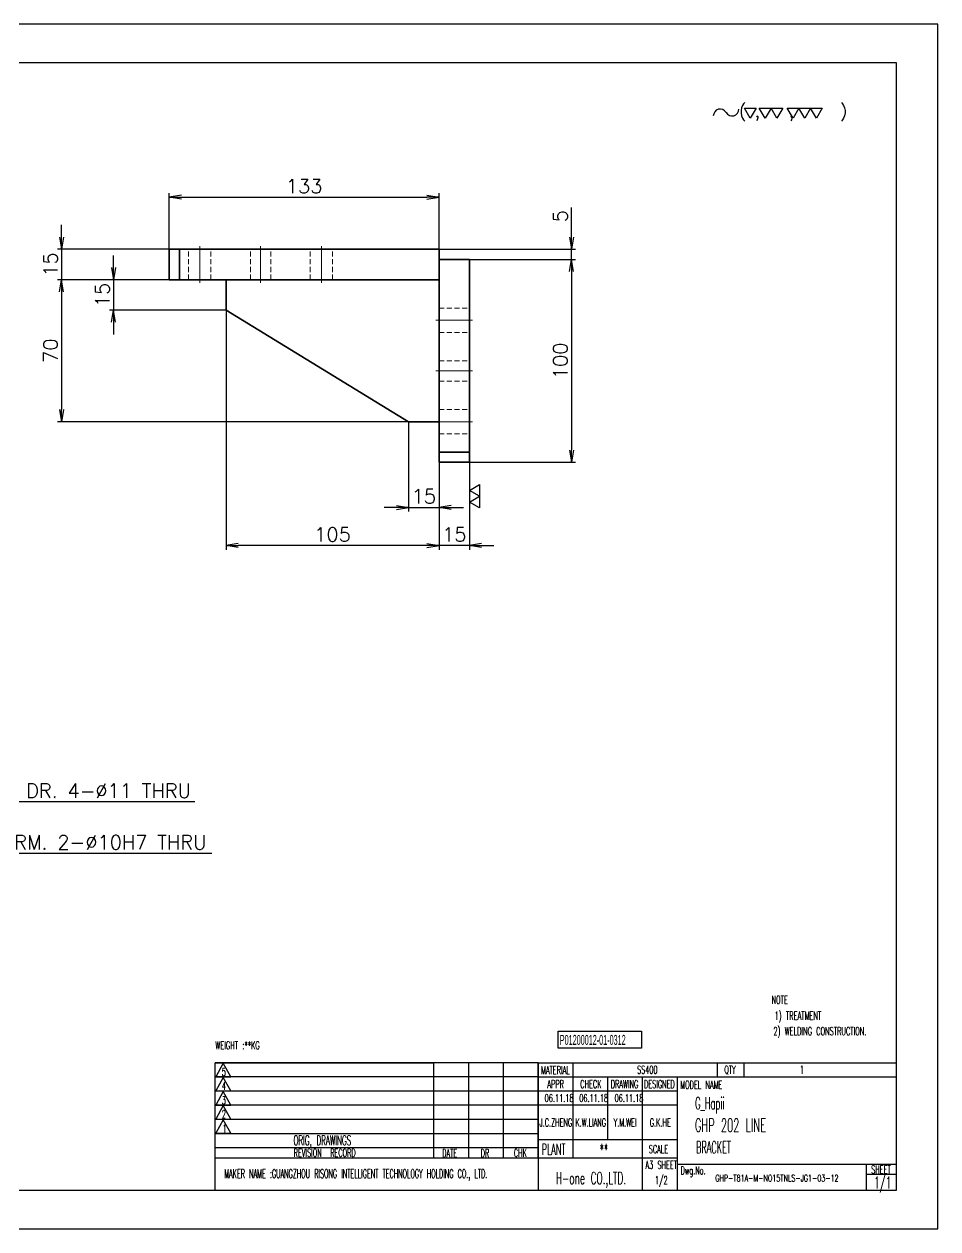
# Model space of a CAD drawing. Header units: millimetres. Extents: x 7914 to 16415, y -883 to 305.
# Drawn here: x 15235 to 15685, y -882 to -288 of the extents above; entities that cross this region are included whole.
import ezdxf
from ezdxf.enums import TextEntityAlignment as Align

# ---------------------------------------------------------------- set-up
doc = ezdxf.new("R2010")
doc.units = ezdxf.units.MM
doc.linetypes.add('CENTER-HOKUTO', pattern=[23, 20, -1, 1, -1])
doc.linetypes.add('HIDDEN-HOKUTO', pattern=[3.8, 2.5, -1.3])
doc.layers.add('AM_7', color=2, linetype='CENTER-HOKUTO', lineweight=30)
doc.layers.add('AM_HID', color=1, linetype='HIDDEN-HOKUTO', lineweight=25)
doc.layers.add('title_frame', color=7, linetype='Continuous')
doc.layers.add('word_dim', color=253, linetype='Continuous')
doc.styles.add('MX_NOTE_STANDARD', font='txt.shx', dxfattribs={"bigfont": 'bigfont.shx'})
doc.styles.get("Standard").update_dxf_attribs({"font": 'romans.shx', "bigfont": 'bigfont.shx'})
doc.dimstyles.new('RS1-2', dxfattribs={"dimscale": 2, "dimtxt": 3.5, "dimasz": 3, "dimexe": 1, "dimexo": 0, "dimgap": 1, "dimtad": 3, "dimdsep": 46, "dimtxsty": 'Standard', "dimblk1": 'OPEN', "dimblk2": 'OPEN', "dimsah": 1, "dimcen": 0, "dimclrd": 256, "dimclre": 256, "dimclrt": 3, "dimadec": 0, "dimazin": 0, "dimtfac": 1, "dimtmove": 0, "dimatfit": 3, "dimldrblk": 'OPEN', "dimfxl": 0, "dimtolj": 1, "dimtzin": 0, "dimarcsym": 0})

# ---------------------------------------------------------------- blocks, each defined once
blk = doc.blocks.new('A$C404331B6')
at = {"layer": 'title_frame'}
for p, q in [((0, -31.5), (0, 0)), ((0, 0), (53.9, 0)), ((79.62, 0), (0, 0)), ((53.9, -23.5), (53.9, 0)), ((62.48, -23.5), (62.48, 0)), ((62.48, -23.5), (62.48, 0)), ((71.05, -23.5), (71.05, 0)), ((71.05, -23.5), (71.05, 0)), ((79.62, 0), (79.62, -31.5)), ((79.62, 0), (167.83, 0)), ((88.2, -23.5), (88.2, 0)), ((123.73, 0), (123.73, -3.5)), ((130.3, 0), (130.3, -3.5)), ((1.98, -0.12), (0.1, -3.45)), ((3.86, -3.45), (1.98, -0.12)), ((53.9, -3.5), (0, -3.5)), ((79.62, -3.5), (0, -3.5)), ((0.1, -3.45), (3.86, -3.45)), ((1.98, -3.6), (0.1, -6.92)), ((3.86, -6.92), (1.98, -3.6)), ((79.62, -3.5), (167.83, -3.5)), ((96.78, -18.9), (96.78, -3.5)), ((105.35, -31.5), (105.35, -3.5)), ((113.92, -31.5), (113.92, -3.5)), ((53.9, -7), (0, -7)), ((79.62, -7), (0, -7)), ((0.1, -6.92), (3.86, -6.92)), ((1.98, -7.13), (0.1, -10.45)), ((3.86, -10.45), (1.98, -7.13)), ((113.92, -7), (79.62, -7)), ((53.9, -10.5), (0, -10.5)), ((79.62, -10.5), (0, -10.5)), ((0.1, -10.45), (3.86, -10.45)), ((1.98, -10.54), (0.1, -13.87)), ((3.86, -13.87), (1.98, -10.54)), ((113.92, -10.5), (79.62, -10.5)), ((53.9, -14), (0, -14)), ((79.62, -14), (0, -14)), ((0.1, -13.87), (3.86, -13.87)), ((1.98, -14.07), (0.1, -17.4)), ((3.86, -17.4), (1.98, -14.07)), ((53.9, -17.5), (0, -17.5)), ((79.62, -17.5), (0, -17.5)), ((0.1, -17.4), (3.86, -17.4)), ((79.62, -18.9), (113.92, -18.9)), ((53.9, -21), (0, -21)), ((79.62, -21), (0, -21)), ((79.62, -23.5), (0, -23.5)), ((113.92, -23.5), (79.62, -23.5)), ((113.92, -25), (167.83, -25)), ((160.48, -25), (160.48, -31.5)), ((160.48, -27.5), (167.83, -27.5)), ((167.83, -31.5), (0, -31.5))]:
    blk.add_line(p, q, dxfattribs=at)
at = {"layer": 'title_frame', "color": 3, "style": 'MX_NOTE_STANDARD', "width": 0.5341}
for s, height, p in [('5', 1.92, (1.59, -3.22)), ('MATERIAL', 1.973, (80.3, -2.79)), ('QTY', 1.973, (125.5, -2.7)), ('4', 1.92, (1.59, -6.7)), ('APPR', 1.973, (81.89, -6.26)), ('CHECK', 1.973, (89.99, -6.26)), ('DRAWING', 1.973, (97.51, -6.26)), ('DESIGNED', 1.973, (105.7, -6.26)), ('MODEL NAME', 1.973, (114.63, -6.41)), ('3', 1.92, (1.59, -10.23)), ('2', 1.92, (1.59, -13.64)), ('1', 1.92, (1.78, -17.17)), ('ORIG, DRAWINGS', 2.4112, (19.27, -20.34)), ('PLANT', 2.74, (80.46, -22.73)), ('SCALE', 1.973, (106.88, -22.28)), ('REVISION  RECORD', 1.9728, (19.32, -23.18)), ('DATE', 1.973, (55.94, -23.26)), ('DR', 1.973, (65.43, -23.27)), ('CHK', 1.973, (73.61, -23.23)), ('MAKER NAME :GUANGZHOU RISONG INTELLIGENT TECHNOLOGY HOLDING CO., LTD.', 2.16, (2.22, -28.43)), ('Dwg.No.', 1.973, (114.71, -27.52)), ('SHEET', 1.973, (161.71, -27.29))]:
    blk.add_text(s, height=height, dxfattribs=at).set_placement(p)
blk = doc.blocks.new('shiage0')
at = {"layer": 'word_dim', "color": 3, "linetype": 'Continuous'}
for centre, start, end in [((1.69, 0), 30, 180), ((4.61, 1.69), 210, 0)]:
    blk.add_arc(centre, 1.69, start, end, dxfattribs=at)
blk = doc.blocks.new('10')
at = {"layer": 'title_frame', "color": 3, "linetype": 'Continuous'}
for points in [[(9.63, 2.65), (8.18, 5.15), (11.07, 5.15)], [(13.31, 2.65), (11.86, 5.15), (17.64, 5.15), (16.2, 2.65), (14.75, 5.15)], [(20.17, 2.65), (18.73, 5.15), (27.4, 5.15), (25.95, 2.65), (24.51, 5.15), (23.06, 2.65), (21.62, 5.15)]]:
    blk.add_lwpolyline(points, close=True, dxfattribs=at)
blk.add_blockref('shiage0', (0.52, 3.24), dxfattribs=at)
blk.add_text('( ,   ,     )', height=3, dxfattribs=at).set_placement((6.84, 2.97))
blk = doc.blocks.new('_Open')
at = {"color": 0, "lineweight": -2}
for p, q in [((-1, 0.167), (0, 0)), ((-1, -0.167), (0, 0)), ((0, 0), (-1, 0))]:
    blk.add_line(p, q, dxfattribs=at)
blk = doc.blocks.new('*D219')
at = {"layer": 'DEFPOINTS', "color": 0, "linetype": 'Continuous', "ltscale": 2}
for p in [(15454.18, -404.13), (15454.18, -504.13), (15504.49, -504.13)]:
    blk.add_point(p, dxfattribs=at)
at = {"layer": 'word_dim', "linetype": 'Continuous', "lineweight": -2, "ltscale": 2}
for p, q in [((15454.18, -404.13), (15506.49, -404.13)), ((15504.49, -410.13), (15504.49, -498.13)), ((15454.18, -504.13), (15506.49, -504.13))]:
    blk.add_line(p, q, dxfattribs=at)
at = {"layer": 'word_dim', "linetype": 'Continuous', "lineweight": -2, "ltscale": 2, "xscale": 6, "yscale": 6, "zscale": 6}
for p, rotation in [((15504.49, -404.13), 90), ((15504.49, -504.13), 270)]:
    blk.add_blockref('_Open', p, dxfattribs=dict(at, rotation=rotation))
at = {"layer": 'word_dim', "color": 3, "linetype": 'Continuous', "ltscale": 2, "insert": (15498.99, -454.13), "char_height": 7, "attachment_point": 5, "rotation": 90}
blk.add_mtext('\\A1;100', dxfattribs=at)
blk = doc.blocks.new('*D220')
at = {"layer": 'DEFPOINTS', "color": 0, "linetype": 'Continuous', "ltscale": 2}
for p in [(15439.18, -504.13), (15454.18, -504.13), (15439.18, -545.23)]:
    blk.add_point(p, dxfattribs=at)
at = {"layer": 'word_dim', "linetype": 'Continuous', "lineweight": -2, "ltscale": 2}
for p, q in [((15439.18, -504.13), (15439.18, -547.23)), ((15454.18, -504.13), (15454.18, -547.23)), ((15433.18, -545.23), (15427.18, -545.23)), ((15454.18, -545.23), (15439.18, -545.23)), ((15460.18, -545.23), (15466.18, -545.23))]:
    blk.add_line(p, q, dxfattribs=at)
at = {"layer": 'word_dim', "linetype": 'Continuous', "lineweight": -2, "ltscale": 2, "xscale": 6, "yscale": 6, "zscale": 6}
blk.add_blockref('_Open', (15439.18, -545.23), dxfattribs=at)
at = {"layer": 'word_dim', "linetype": 'Continuous', "lineweight": -2, "ltscale": 2, "xscale": 6, "yscale": 6, "zscale": 6, "rotation": 180}
blk.add_blockref('_Open', (15454.18, -545.23), dxfattribs=at)
at = {"layer": 'word_dim', "color": 3, "linetype": 'Continuous', "ltscale": 2, "insert": (15446.68, -539.73), "char_height": 7, "attachment_point": 5}
blk.add_mtext('\\A1;15', dxfattribs=at)
blk = doc.blocks.new('*D221')
at = {"layer": 'DEFPOINTS', "color": 0, "linetype": 'Continuous', "ltscale": 2}
for p in [(15439.18, -373.49), (15439.18, -399.13), (15306.18, -406.63)]:
    blk.add_point(p, dxfattribs=at)
at = {"layer": 'word_dim', "linetype": 'Continuous', "lineweight": -2, "ltscale": 2}
for p, q in [((15306.18, -406.63), (15306.18, -371.49)), ((15312.18, -373.49), (15433.18, -373.49)), ((15439.18, -399.13), (15439.18, -371.49))]:
    blk.add_line(p, q, dxfattribs=at)
at = {"layer": 'word_dim', "linetype": 'Continuous', "lineweight": -2, "ltscale": 2, "xscale": 6, "yscale": 6, "zscale": 6, "rotation": 180}
blk.add_blockref('_Open', (15306.18, -373.49), dxfattribs=at)
at = {"layer": 'word_dim', "linetype": 'Continuous', "lineweight": -2, "ltscale": 2, "xscale": 6, "yscale": 6, "zscale": 6}
blk.add_blockref('_Open', (15439.18, -373.49), dxfattribs=at)
at = {"layer": 'word_dim', "color": 3, "linetype": 'Continuous', "ltscale": 2, "insert": (15372.68, -367.99), "char_height": 7, "attachment_point": 5}
blk.add_mtext('\\A1;133', dxfattribs=at)
blk = doc.blocks.new('*D222')
at = {"layer": 'DEFPOINTS', "color": 0, "linetype": 'Continuous', "ltscale": 2}
for p in [(15306.18, -399.13), (15253.08, -414.13), (15306.18, -414.13)]:
    blk.add_point(p, dxfattribs=at)
at = {"layer": 'word_dim', "linetype": 'Continuous', "lineweight": -2, "ltscale": 2}
for p, q in [((15253.08, -393.13), (15253.08, -387.13)), ((15306.18, -399.13), (15251.08, -399.13)), ((15253.08, -399.13), (15253.08, -414.13)), ((15306.18, -414.13), (15251.08, -414.13)), ((15253.08, -420.13), (15253.08, -426.13))]:
    blk.add_line(p, q, dxfattribs=at)
at = {"layer": 'word_dim', "linetype": 'Continuous', "lineweight": -2, "ltscale": 2, "xscale": 6, "yscale": 6, "zscale": 6}
for p, rotation in [((15253.08, -399.13), 270), ((15253.08, -414.13), 90)]:
    blk.add_blockref('_Open', p, dxfattribs=dict(at, rotation=rotation))
at = {"layer": 'word_dim', "color": 3, "linetype": 'Continuous', "ltscale": 2, "insert": (15247.58, -406.63), "char_height": 7, "attachment_point": 5, "rotation": 90}
blk.add_mtext('\\A1;15', dxfattribs=at)
blk = doc.blocks.new('*D223')
at = {"layer": 'DEFPOINTS', "color": 0, "linetype": 'Continuous', "ltscale": 2}
for p in [(15439.18, -399.13), (15454.18, -404.13), (15504.49, -404.13)]:
    blk.add_point(p, dxfattribs=at)
at = {"layer": 'word_dim', "linetype": 'Continuous', "lineweight": -2, "ltscale": 2}
for p, q in [((15504.49, -393.13), (15504.49, -378.47)), ((15439.18, -399.13), (15506.49, -399.13)), ((15504.49, -404.13), (15504.49, -399.13)), ((15454.18, -404.13), (15506.49, -404.13)), ((15504.49, -410.13), (15504.49, -416.13))]:
    blk.add_line(p, q, dxfattribs=at)
at = {"layer": 'word_dim', "linetype": 'Continuous', "lineweight": -2, "ltscale": 2, "xscale": 6, "yscale": 6, "zscale": 6}
for p, rotation in [((15504.49, -399.13), 270), ((15504.49, -404.13), 90)]:
    blk.add_blockref('_Open', p, dxfattribs=dict(at, rotation=rotation))
at = {"layer": 'word_dim', "color": 3, "linetype": 'Continuous', "ltscale": 2, "insert": (15498.99, -382.8), "char_height": 7, "attachment_point": 5, "rotation": 90}
blk.add_mtext('\\A1;5', dxfattribs=at)
blk = doc.blocks.new('*D224')
at = {"layer": 'DEFPOINTS', "color": 0, "linetype": 'Continuous', "ltscale": 2}
for p in [(15334.18, -414.13), (15253.08, -484.13), (15424.18, -484.13)]:
    blk.add_point(p, dxfattribs=at)
at = {"layer": 'word_dim', "linetype": 'Continuous', "lineweight": -2, "ltscale": 2}
for p, q in [((15334.18, -414.13), (15251.08, -414.13)), ((15253.08, -420.13), (15253.08, -478.13)), ((15424.18, -484.13), (15251.08, -484.13))]:
    blk.add_line(p, q, dxfattribs=at)
at = {"layer": 'word_dim', "linetype": 'Continuous', "lineweight": -2, "ltscale": 2, "xscale": 6, "yscale": 6, "zscale": 6}
for p, rotation in [((15253.08, -414.13), 90), ((15253.08, -484.13), 270)]:
    blk.add_blockref('_Open', p, dxfattribs=dict(at, rotation=rotation))
at = {"layer": 'word_dim', "color": 3, "linetype": 'Continuous', "ltscale": 2, "insert": (15247.58, -449.13), "char_height": 7, "attachment_point": 5, "rotation": 90}
blk.add_mtext('\\A1;70', dxfattribs=at)
blk = doc.blocks.new('*D225')
at = {"layer": 'DEFPOINTS', "color": 0, "linetype": 'Continuous', "ltscale": 2}
for p in [(15334.18, -414.13), (15278.71, -429.13), (15334.18, -429.13)]:
    blk.add_point(p, dxfattribs=at)
at = {"layer": 'word_dim', "linetype": 'Continuous', "lineweight": -2, "ltscale": 2}
for p, q in [((15278.71, -408.13), (15278.71, -402.13)), ((15334.18, -414.13), (15276.71, -414.13)), ((15278.71, -414.13), (15278.71, -429.13)), ((15334.18, -429.13), (15276.71, -429.13)), ((15278.71, -435.13), (15278.71, -441.13))]:
    blk.add_line(p, q, dxfattribs=at)
at = {"layer": 'word_dim', "linetype": 'Continuous', "lineweight": -2, "ltscale": 2, "xscale": 6, "yscale": 6, "zscale": 6}
for p, rotation in [((15278.71, -414.13), 270), ((15278.71, -429.13), 90)]:
    blk.add_blockref('_Open', p, dxfattribs=dict(at, rotation=rotation))
at = {"layer": 'word_dim', "color": 3, "linetype": 'Continuous', "ltscale": 2, "insert": (15273.21, -421.63), "char_height": 7, "attachment_point": 5, "rotation": 90}
blk.add_mtext('\\A1;15', dxfattribs=at)
blk = doc.blocks.new('*D226')
at = {"layer": 'DEFPOINTS', "color": 0, "linetype": 'Continuous', "ltscale": 2}
for p in [(15334.18, -429.13), (15439.18, -484.13), (15334.18, -545.23)]:
    blk.add_point(p, dxfattribs=at)
at = {"layer": 'word_dim', "linetype": 'Continuous', "lineweight": -2, "ltscale": 2}
for p, q in [((15334.18, -429.13), (15334.18, -547.23)), ((15439.18, -484.13), (15439.18, -547.23)), ((15433.18, -545.23), (15340.18, -545.23))]:
    blk.add_line(p, q, dxfattribs=at)
at = {"layer": 'word_dim', "linetype": 'Continuous', "lineweight": -2, "ltscale": 2, "xscale": 6, "yscale": 6, "zscale": 6, "rotation": 180}
blk.add_blockref('_Open', (15334.18, -545.23), dxfattribs=at)
at = {"layer": 'word_dim', "linetype": 'Continuous', "lineweight": -2, "ltscale": 2, "xscale": 6, "yscale": 6, "zscale": 6}
blk.add_blockref('_Open', (15439.18, -545.23), dxfattribs=at)
at = {"layer": 'word_dim', "color": 3, "linetype": 'Continuous', "ltscale": 2, "insert": (15386.68, -539.73), "char_height": 7, "attachment_point": 5}
blk.add_mtext('\\A1;105', dxfattribs=at)
blk = doc.blocks.new('*D227')
at = {"layer": 'DEFPOINTS', "color": 0, "linetype": 'Continuous', "ltscale": 2}
for p in [(15424.18, -484.13), (15439.18, -484.13), (15439.18, -526.42)]:
    blk.add_point(p, dxfattribs=at)
at = {"layer": 'word_dim', "linetype": 'Continuous', "lineweight": -2, "ltscale": 2}
for p, q in [((15424.18, -484.13), (15424.18, -528.42)), ((15439.18, -484.13), (15439.18, -528.42)), ((15418.18, -526.42), (15412.18, -526.42)), ((15424.18, -526.42), (15439.18, -526.42)), ((15445.18, -526.42), (15451.18, -526.42))]:
    blk.add_line(p, q, dxfattribs=at)
at = {"layer": 'word_dim', "linetype": 'Continuous', "lineweight": -2, "ltscale": 2, "xscale": 6, "yscale": 6, "zscale": 6}
blk.add_blockref('_Open', (15424.18, -526.42), dxfattribs=at)
at = {"layer": 'word_dim', "linetype": 'Continuous', "lineweight": -2, "ltscale": 2, "xscale": 6, "yscale": 6, "zscale": 6, "rotation": 180}
blk.add_blockref('_Open', (15439.18, -526.42), dxfattribs=at)
at = {"layer": 'word_dim', "color": 3, "linetype": 'Continuous', "ltscale": 2, "insert": (15431.68, -520.92), "char_height": 7, "attachment_point": 5}
blk.add_mtext('\\A1;15', dxfattribs=at)
blk = doc.blocks.new('*D243')
at = {"layer": 'DEFPOINTS', "color": 0, "linetype": 'Continuous', "ltscale": 2}
for p in [(15163.08, -660.73), (15171.71, -665.78)]:
    blk.add_point(p, dxfattribs=at)
at = {"layer": 'word_dim', "linetype": 'Continuous', "lineweight": -2, "ltscale": 2}
for p, q in [((15225.07, -697.01), (15176.89, -668.81)), ((15327.13, -697.01), (15225.07, -697.01))]:
    blk.add_line(p, q, dxfattribs=at)
at = {"layer": 'word_dim', "linetype": 'Continuous', "lineweight": -2, "ltscale": 2, "xscale": 6, "yscale": 6, "zscale": 6, "rotation": 149.6577316051411}
blk.add_blockref('_Open', (15171.71, -665.78), dxfattribs=at)
at = {"layer": 'word_dim', "color": 3, "linetype": 'Continuous', "ltscale": 2, "insert": (15277.1, -691.51), "char_height": 7, "attachment_point": 5}
blk.add_mtext('\\A1;RM. 2-∅10H7 THRU', dxfattribs=at)
blk = doc.blocks.new('*D244')
at = {"layer": 'DEFPOINTS', "color": 0, "linetype": 'Continuous', "ltscale": 2}
for p in [(15162.67, -630.44), (15172.12, -636.07)]:
    blk.add_point(p, dxfattribs=at)
at = {"layer": 'word_dim', "linetype": 'Continuous', "lineweight": -2, "ltscale": 2}
for p, q in [((15231.69, -671.56), (15177.28, -639.14)), ((15318.75, -671.56), (15231.69, -671.56))]:
    blk.add_line(p, q, dxfattribs=at)
at = {"layer": 'word_dim', "linetype": 'Continuous', "lineweight": -2, "ltscale": 2, "xscale": 6, "yscale": 6, "zscale": 6, "rotation": 149.2085382854715}
blk.add_blockref('_Open', (15172.12, -636.07), dxfattribs=at)
at = {"layer": 'word_dim', "color": 3, "linetype": 'Continuous', "ltscale": 2, "insert": (15276.22, -666.06), "char_height": 7, "attachment_point": 5}
blk.add_mtext('\\A1;DR. 4-∅11 THRU', dxfattribs=at)

msp = doc.modelspace()

# ---------------------------------------------------------------- linework, layer by layer
at = {"color": 7, "lineweight": 35, "ltscale": 0.125}
for p, q in [((15306.179, -399.135), (15311.179, -399.135)), ((15311.179, -414.135), (15306.179, -414.135)), ((15439.179, -504.135), (15439.179, -499.135)), ((15454.179, -504.135), (15454.179, -499.135))]:
    msp.add_line(p, q, dxfattribs=at)
at = {"color": 7, "lineweight": 35, "ltscale": 0.375}
for p, q in [((15306.179, -414.135), (15306.179, -399.135)), ((15311.179, -414.135), (15311.179, -399.135)), ((15439.179, -399.135), (15439.179, -414.135)), ((15439.179, -404.135), (15454.179, -404.135)), ((15334.179, -414.135), (15334.179, -429.135)), ((15439.179, -484.135), (15424.179, -484.135)), ((15454.179, -499.135), (15439.179, -499.135)), ((15439.179, -504.135), (15454.179, -504.135))]:
    msp.add_line(p, q, dxfattribs=at)
at = {"color": 7, "lineweight": 35}
for p, q in [((15439.179, -399.135), (15311.179, -399.135)), ((15439.179, -499.135), (15439.179, -404.135)), ((15454.179, -499.135), (15454.179, -404.135)), ((15439.179, -414.135), (15311.179, -414.135)), ((15439.179, -414.135), (15334.179, -414.135)), ((15439.179, -414.135), (15439.179, -484.135)), ((15334.179, -429.135), (15424.179, -484.135))]:
    msp.add_line(p, q, dxfattribs=at)
at = {"layer": 'AM_7', "color": 2, "lineweight": 13}
for p, q in [((15321.179, -415.635), (15321.179, -397.635)), ((15351.179, -415.635), (15351.179, -397.635)), ((15381.179, -415.635), (15381.179, -397.635)), ((15437.679, -434.135), (15455.679, -434.135)), ((15437.679, -459.135), (15455.679, -459.135)), ((15437.679, -484.135), (15455.679, -484.135))]:
    msp.add_line(p, q, dxfattribs=at)
at = {"layer": 'AM_HID', "color": 1, "lineweight": 13}
for p, q in [((15311.179, -399.135), (15311.179, -414.135)), ((15315.679, -414.135), (15315.679, -399.135)), ((15315.679, -414.135), (15315.679, -399.135)), ((15326.679, -414.135), (15326.679, -399.135)), ((15326.679, -414.135), (15326.679, -399.135)), ((15346.179, -414.135), (15346.179, -399.135)), ((15346.179, -414.135), (15346.179, -399.135)), ((15356.179, -414.135), (15356.179, -399.135)), ((15356.179, -414.135), (15356.179, -399.135)), ((15375.679, -414.135), (15375.679, -399.135)), ((15375.679, -414.135), (15375.679, -399.135)), ((15386.679, -414.135), (15386.679, -399.135)), ((15386.679, -414.135), (15386.679, -399.135)), ((15439.179, -428.135), (15454.179, -428.135)), ((15439.179, -428.135), (15454.179, -428.135)), ((15439.179, -440.135), (15454.179, -440.135)), ((15439.179, -440.135), (15454.179, -440.135)), ((15439.179, -454.135), (15454.179, -454.135)), ((15439.179, -454.135), (15454.179, -454.135)), ((15439.179, -464.135), (15454.179, -464.135)), ((15439.179, -464.135), (15454.179, -464.135)), ((15439.179, -478.135), (15454.179, -478.135)), ((15439.179, -478.135), (15454.179, -478.135)), ((15439.179, -490.135), (15454.179, -490.135)), ((15439.179, -490.135), (15454.179, -490.135)), ((15439.179, -499.135), (15454.179, -499.135))]:
    msp.add_line(p, q, dxfattribs=at)
at = {"layer": 'title_frame'}
for p, q in [((15497.906, -784.563), (15538.962, -784.563)), ((15497.906, -792.964), (15497.906, -784.563)), ((15538.962, -784.563), (15538.962, -792.964)), ((15538.962, -792.964), (15497.906, -792.964)), ((15488.113, -800.185), (15488.113, -807.185)), ((15488.113, -847.185), (15488.113, -800.185)), ((15488.113, -800.185), (15488.113, -863.185)), ((15664.513, -863.185), (15556.713, -863.185)), ((15664.513, -863.185), (15556.713, -863.185))]:
    msp.add_line(p, q, dxfattribs=at)
at = {"layer": 'title_frame', "color": 4}
msp.add_lwpolyline([(15685.163, -288.11), (14845.163, -288.11), (14845.163, -882.11), (15685.163, -882.11)], close=True, dxfattribs=at)
at = {"layer": 'title_frame'}
msp.add_lwpolyline([(14865.813, -307.035), (15664.513, -307.035), (15664.513, -863.185), (14865.813, -863.185)], close=True, dxfattribs=at)
at = {"layer": 'word_dim', "color": 3, "linetype": 'Continuous', "ltscale": 2}
msp.add_lwpolyline([(15454.179, -517.993), (15459.184, -515.103), (15459.184, -526.663), (15454.179, -523.773), (15459.184, -520.883)], close=True, dxfattribs=at)

# ---------------------------------------------------------------- block references
at = {"layer": 'word_dim', "linetype": 'Continuous', "ltscale": 2, "xscale": 2, "yscale": 2, "zscale": 2}
msp.add_blockref('10', (15573.377, -339.867), dxfattribs=at)
at = {"layer": 'word_dim', "ltscale": 2, "xscale": 2, "yscale": 2, "zscale": 2}
msp.add_blockref('A$C404331B6', (15328.863, -800.185), dxfattribs=at)

# ---------------------------------------------------------------- texts
at = {"linetype": 'Continuous', "insert": (15565.467, -821.144), "char_height": 6, "width": 101.8, "attachment_point": 4}
msp.add_mtext('{\\W0.5;\\C3;G_Hapii }', dxfattribs=at)
at = {"color": 3, "linetype": 'Continuous', "insert": (15575.378, -855.46), "char_height": 3.2, "width": 74.26275, "attachment_point": 1}
msp.add_mtext('{\\W0.65;GHP-T81A-M-NO15TNLS-JG1-03-12}', dxfattribs=at)
at = {"layer": 'title_frame', "color": 3, "style": 'MX_NOTE_STANDARD'}
for s, height, width, p in [('NOTE', 4, 0.5341, (15603.121, -771.186)), ('1) TREATMENT', 4, 0.5341, (15604.676, -778.979)), ('2) WELDING CONSTRUCTION.', 4, 0.5341, (15604.073, -786.619)), ('WEIGHT :**KG ', 3.92, 0.545, (15328.912, -793.553)), ('SS400', 3.9456, 0.5341, (15536.86, -805.588)), ('1', 3.946, 0.5341, (15617.115, -805.588)), ('06.11.18', 3.8, 0.5341, (15491.287, -819.537)), ('06.11.18', 3.8, 0.5341, (15508.31, -819.537)), ('06.11.18', 3.8, 0.5341, (15525.745, -819.537)), ('GHP 202 LINE', 6.6, 0.5341, (15565.391, -834.283)), ('**', 5.48, 0.5341, (15518.499, -845.646)), ('BRACKET', 5.88, 0.5, (15565.887, -844.811)), ('A3 SHEET', 3.9456, 0.5341, (15540.972, -852.538)), ('H-one CO.,LTD.', 6, 0.5341, (15496.825, -860.086)), ('1/2', 3.9456, 0.5341, (15545.676, -860.047)), ('1/1', 6, 0.5341, (15653.727, -862.233))]:
    msp.add_text(s, height=height, dxfattribs=dict(at, width=width)).set_placement(p)
at = {"layer": 'title_frame', "color": 3, "style": 'MX_NOTE_STANDARD', "width": 0.5341}
for s, p in [('J.C.ZHENG', (15496.777, -832.772)), ('K.W.LIANG', (15513.967, -832.815)), ('Y.M.WEI', (15530.926, -832.808)), ('G.K.HE', (15548.267, -832.815))]:
    msp.add_text(s, height=3.9456, dxfattribs=at).set_placement(p, align=Align.BOTTOM_CENTER)
at = {"layer": 'title_frame', "color": 3, "insert": (15498.733, -786.476), "char_height": 4.9, "width": 8.2214, "attachment_point": 1, "style": 'MX_NOTE_STANDARD'}
msp.add_mtext('{\\f3 of 9 Barcode|b0|i0|c0|p82;\\W0.5;P01200012-01-0312}', dxfattribs=at)

# ---------------------------------------------------------------- dimensions: what is measured, and where the dimension line sits
at = {"layer": 'word_dim', "linetype": 'Continuous', "ltscale": 2}
for base, p1, p2, picture, middle in [((15439.179, -373.493), (15306.179, -406.635), (15439.179, -399.135), '*D221', (15372.679, -367.993)), ((15334.179, -545.232), (15439.179, -484.135), (15334.179, -429.135), '*D226', (15386.679, -539.732)), ((15439.179, -526.422), (15424.179, -484.135), (15439.179, -484.135), '*D227', (15431.679, -520.922))]:
    dim = msp.add_linear_dim(base=base, p1=p1, p2=p2, dimstyle='RS1-2', dxfattribs=at)
    dim.commit()
    dim.dimension.update_dxf_attribs({"geometry": picture, "text_midpoint": middle})
dim = msp.add_linear_dim(base=(15504.486, -404.135), p1=(15439.179, -399.135), p2=(15454.179, -404.135), angle=90, dimstyle='RS1-2', dxfattribs=at)
dim.commit()
dim.dimension.update_dxf_attribs({"geometry": '*D223', "text_midpoint": (15504.486, -382.801), "dimtype": 160})
for base, p1, p2, picture, middle in [((15253.081, -414.135), (15306.179, -399.135), (15306.179, -414.135), '*D222', (15247.581, -406.635)), ((15278.714, -429.135), (15334.179, -414.135), (15334.179, -429.135), '*D225', (15273.214, -421.635)), ((15253.081, -484.135), (15334.179, -414.135), (15424.179, -484.135), '*D224', (15247.581, -449.135))]:
    dim = msp.add_linear_dim(base=base, p1=p1, p2=p2, angle=90, dimstyle='RS1-2', dxfattribs=at)
    dim.commit()
    dim.dimension.update_dxf_attribs({"geometry": picture, "text_midpoint": middle})
at = {"layer": 'word_dim', "color": 3, "linetype": 'Continuous', "ltscale": 2}
dim = msp.add_linear_dim(base=(15504.486, -504.135), p1=(15454.179, -404.135), p2=(15454.179, -504.135), angle=90, dimstyle='RS1-2', dxfattribs=at)
dim.commit()
dim.dimension.update_dxf_attribs({"geometry": '*D219', "text_midpoint": (15498.986, -454.135)})
dim = msp.add_linear_dim(base=(15439.179, -545.232), p1=(15454.179, -504.135), p2=(15439.179, -504.135), dimstyle='RS1-2', dxfattribs=at)
dim.commit()
dim.dimension.update_dxf_attribs({"geometry": '*D220', "text_midpoint": (15446.679, -539.732)})
at = {"layer": 'word_dim', "linetype": 'Continuous', "ltscale": 2}
for p1, p2, text, picture, middle in [((15162.673, -630.438), (15172.123, -636.069), 'DR. 4-<> THRU', '*D244', (15276.221, -671.565)), ((15163.083, -660.728), (15171.713, -665.779), 'RM. 2-<>H7 THRU', '*D243', (15277.101, -697.01))]:
    dim = msp.add_diameter_dim_2p(p1=p1, p2=p2, text=text, dimstyle='RS1-2', override={"dimtoh": 1, "dimtofl": 0}, dxfattribs=at)
    dim.commit()
    dim.dimension.update_dxf_attribs({"geometry": picture, "text_midpoint": middle, "dimtype": 163})

doc.saveas('drawing.dxf')
